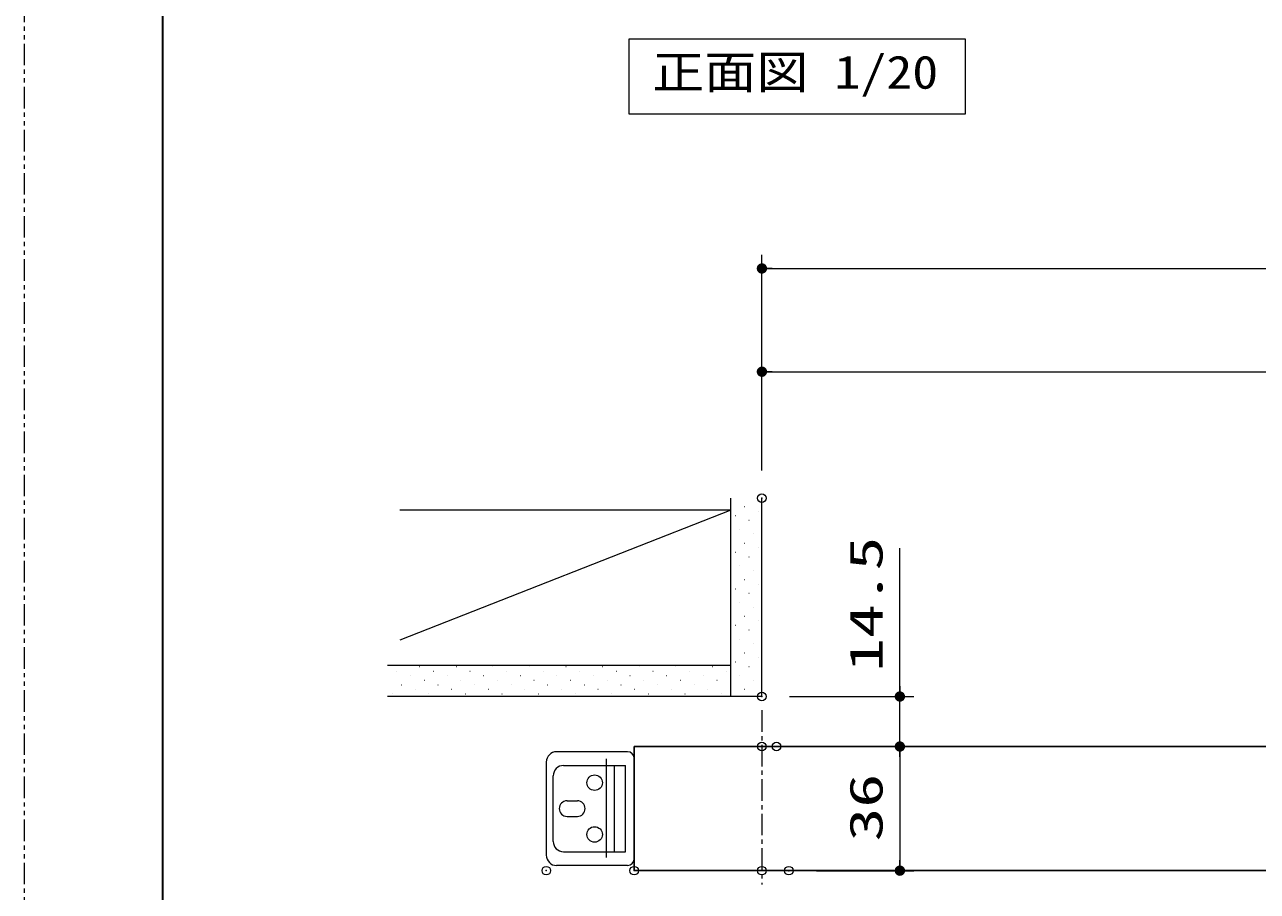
# Model space of a CAD drawing. Units: millimetres, scale not verified. Extents: x -1306 to 1306, y -607 to 607.
# Drawn here: x -1293 to -935.6, y -346.1 to -94.7 of the extents above; entities that cross this region are included whole.
import ezdxf
from ezdxf.enums import TextEntityAlignment as Align

# ---------------------------------------------------------------- set-up
doc = ezdxf.new("R2010")
doc.units = ezdxf.units.MM
doc.header["$LTSCALE"] = 5
doc.header["$PDMODE"] = 32
doc.header["$PDSIZE"] = 2.5
doc.linetypes.add('USER1', pattern=[2.5, 1.25, -0.25, 0.25, -0.25, 0.25, -0.25])
doc.linetypes.add('USER3', pattern=[2, 1.25, -0.25, 0.25, -0.25])
for name, color, linetype, lineweight in [('0-1_線(黄)', 2, 'Continuous', 15), ('0-3_陰線', 4, 'USER1', 9), ('0-C_中心線', 3, 'USER3', 9), ('0-D_線(白)', 7, 'Continuous', 30), ('1-0_線(水)', 4, 'Continuous', 9), ('1-1_寸法線', 3, 'Continuous', 13), ('1-2_ハッチング', 6, 'Continuous', 9), ('1-4_DEFPOINTS', 7, 'Continuous', 5), ('1-5_0', 3, 'Continuous', 25), ('1-7_図面枠', 7, 'Continuous', 35)]:
    doc.layers.add(name, color=color, linetype=linetype, lineweight=lineweight)
doc.styles.add('ＭＳ ゴシック', font='')
doc.styles.get('ＭＳ ゴシック').set_extended_font_data('MS Gothic')

# ---------------------------------------------------------------- blocks, each defined once
blk = doc.blocks.new('_DOT')
at = {"layer": '1-5_0'}
blk.add_line((-2.5, 0), (-5, 0), dxfattribs=at)
for points in [[(0, 0), (-2.5, 0), (-2.48, 0.313)], [(0, 0), (-2.48, -0.313), (-2.5, 0)], [(0, 0), (-2.48, 0.313), (-2.421, 0.622)], [(0, 0), (-2.421, -0.622), (-2.48, -0.313)], [(0, 0), (-2.421, 0.622), (-2.324, 0.92)], [(0, 0), (-2.324, -0.92), (-2.421, -0.622)], [(0, 0), (-2.324, 0.92), (-2.191, 1.204)], [(0, 0), (-2.191, -1.204), (-2.324, -0.92)], [(0, 0), (-2.191, 1.204), (-2.023, 1.469)], [(0, 0), (-2.023, -1.469), (-2.191, -1.204)], [(0, 0), (-2.023, 1.469), (-1.822, 1.711)], [(0, 0), (-1.822, -1.711), (-2.023, -1.469)], [(0, 0), (-1.822, 1.711), (-1.594, 1.926)], [(0, 0), (-1.594, -1.926), (-1.822, -1.711)], [(0, 0), (-1.594, 1.926), (-1.34, 2.111)], [(0, 0), (-1.34, -2.111), (-1.594, -1.926)], [(0, 0), (-1.34, 2.111), (-1.064, 2.262)], [(0, 0), (-1.064, -2.262), (-1.34, -2.111)], [(0, 0), (-1.064, 2.262), (-0.773, 2.378)], [(0, 0), (-0.773, -2.378), (-1.064, -2.262)], [(0, 0), (-0.773, 2.378), (-0.468, 2.456)], [(0, 0), (-0.468, -2.456), (-0.773, -2.378)], [(0, 0), (-0.468, 2.456), (-0.157, 2.495)], [(0, 0), (-0.157, -2.495), (-0.468, -2.456)], [(0, 0), (-0.157, 2.495), (0.157, 2.495)], [(0, 0), (0.157, -2.495), (-0.157, -2.495)], [(0, 0), (0.157, 2.495), (0.468, 2.456)], [(0, 0), (0.468, 2.456), (0.773, 2.378)], [(0, 0), (0.773, 2.378), (1.064, 2.262)], [(0, 0), (1.064, 2.262), (1.34, 2.111)], [(0, 0), (1.34, 2.111), (1.594, 1.926)], [(0, 0), (1.594, 1.926), (1.822, 1.711)], [(0, 0), (1.822, 1.711), (2.023, 1.469)], [(0, 0), (2.023, 1.469), (2.191, 1.204)], [(0, 0), (2.191, 1.204), (2.324, 0.92)], [(0, 0), (2.324, 0.92), (2.421, 0.622)], [(0, 0), (2.421, 0.622), (2.48, 0.313)], [(0, 0), (2.48, 0.313), (2.5, 0)], [(0, 0), (0.468, -2.456), (0.157, -2.495)], [(0, 0), (0.773, -2.378), (0.468, -2.456)], [(0, 0), (1.064, -2.262), (0.773, -2.378)], [(0, 0), (1.34, -2.111), (1.064, -2.262)], [(0, 0), (1.594, -1.926), (1.34, -2.111)], [(0, 0), (1.822, -1.711), (1.594, -1.926)], [(0, 0), (2.023, -1.469), (1.822, -1.711)], [(0, 0), (2.191, -1.204), (2.023, -1.469)], [(0, 0), (2.324, -0.92), (2.191, -1.204)], [(0, 0), (2.421, -0.622), (2.324, -0.92)], [(0, 0), (2.48, -0.313), (2.421, -0.622)], [(0, 0), (2.5, 0), (2.48, -0.313)]]:
    blk.add_solid(points, dxfattribs=at)

msp = doc.modelspace()

# ---------------------------------------------------------------- linework, layer by layer
at = {"layer": '0-1_線(黄)'}
for p, q in [((-1088.242, -289.565), (-1088.242, -232.065)), ((-1079.242, -289.565), (-1079.242, -232.065)), ((-1184.242, -235.438), (-1088.242, -235.438)), ((-1088.242, -235.565), (-1184.242, -273.208)), ((-1088.242, -280.565), (-1187.742, -280.565)), ((-1079.242, -289.565), (-1187.742, -289.565))]:
    msp.add_line(p, q, dxfattribs=at)
msp.add_lwpolyline([(-1117.75, -98.811), (-1020.333, -98.811), (-1020.333, -120.646), (-1117.75, -120.646)], close=True, dxfattribs=at)
at = {"layer": '0-3_陰線'}
msp.add_line((-1292.964, -594), (-1292.964, 594), dxfattribs=at)
at = {"layer": '0-C_中心線'}
msp.add_line((-1079.242, -293.565), (-1079.242, -344.065), dxfattribs=at)
at = {"layer": '0-D_線(白)'}
msp.add_line((-1116.242, -304.065), (-820.242, -304.065), dxfattribs=at)
msp.add_lwpolyline([(-1116.242, -304.065), (-1116.242, -340.065), (-820.242, -340.065)], dxfattribs=at)
at = {"layer": '1-0_線(水)'}
for p, q in [((-1118.242, -305.565), (-1138.742, -305.565)), ((-1116.242, -305.065), (-1116.242, -339.065)), ((-1141.742, -308.565), (-1141.742, -335.565)), ((-1136.742, -309.565), (-1118.742, -309.565)), ((-1124.305, -336.252), (-1124.305, -307.605)), ((-1121.942, -334.565), (-1121.942, -309.565)), ((-1118.742, -334.565), (-1118.742, -309.565)), ((-1116.242, -336.565), (-1116.242, -307.565)), ((-1139.742, -331.565), (-1139.742, -312.565)), ((-1135.742, -319.815), (-1132.742, -319.815)), ((-1135.742, -324.315), (-1132.742, -324.315)), ((-1136.742, -334.565), (-1118.742, -334.565)), ((-1118.242, -338.565), (-1138.742, -338.565))]:
    msp.add_line(p, q, dxfattribs=at)
for centre in [(-1127.742, -314.565), (-1127.742, -329.565)]:
    msp.add_circle(centre, 2.25, dxfattribs=at)
for centre, radius, start, end in [((-1138.742, -308.565), 3, 90, 180), ((-1118.242, -307.565), 2, 0, 90), ((-1136.742, -312.565), 3, 90, 180), ((-1135.742, -322.065), 2.25, 90, 270), ((-1132.742, -322.065), 2.25, 270, 90), ((-1136.742, -331.565), 3, 180, 270), ((-1138.742, -335.565), 3, 180, 270), ((-1118.242, -336.565), 2, 270, 0)]:
    msp.add_arc(centre, radius, start, end, dxfattribs=at)
at = {"layer": '1-1_寸法線'}
for p, q in [((-1079.242, -224.065), (-1079.242, -161.438)), ((-1076.242, -165.438), (-707.242, -165.438)), ((-1079.242, -224.065), (-1079.242, -191.38)), ((-1076.242, -195.38), (-719.242, -195.38)), ((-1039.242, -286.565), (-1039.242, -246.518)), ((-1071.242, -289.565), (-1035.242, -289.565)), ((-1039.242, -304.065), (-1039.242, -289.565)), ((-1071.242, -304.065), (-1035.242, -304.065)), ((-1067.001, -304.065), (-1035.242, -304.065)), ((-1039.242, -307.065), (-1039.242, -310.065)), ((-1039.242, -307.065), (-1039.242, -337.066)), ((-1063.419, -340.066), (-1035.242, -340.066))]:
    msp.add_line(p, q, dxfattribs=at)
at = {"layer": '1-2_ハッチング'}
for p, q in [((-1084.343, -234.446), (-1084.293, -234.446)), ((-1080.366, -235.772), (-1080.316, -235.772)), ((-1086.995, -237.097), (-1086.945, -237.097)), ((-1083.018, -238.423), (-1082.968, -238.423)), ((-1085.669, -241.075), (-1085.619, -241.075)), ((-1081.692, -242.401), (-1081.642, -242.401)), ((-1084.343, -245.052), (-1084.293, -245.052)), ((-1080.366, -246.378), (-1080.316, -246.378)), ((-1086.995, -247.704), (-1086.945, -247.704)), ((-1083.018, -249.03), (-1082.968, -249.03)), ((-1085.669, -251.681), (-1085.619, -251.681)), ((-1081.692, -253.007), (-1081.642, -253.007)), ((-1084.343, -255.659), (-1084.293, -255.659)), ((-1080.366, -256.985), (-1080.316, -256.985)), ((-1086.995, -258.311), (-1086.945, -258.311)), ((-1083.018, -259.636), (-1082.968, -259.636)), ((-1085.669, -262.288), (-1085.619, -262.288)), ((-1081.692, -263.614), (-1081.642, -263.614)), ((-1084.343, -266.266), (-1084.293, -266.266)), ((-1080.366, -267.591), (-1080.316, -267.591)), ((-1086.995, -268.917), (-1086.945, -268.917)), ((-1083.018, -270.243), (-1082.968, -270.243)), ((-1085.669, -272.895), (-1085.619, -272.895)), ((-1081.692, -274.22), (-1081.642, -274.22)), ((-1084.343, -276.872), (-1084.293, -276.872)), ((-1080.366, -278.198), (-1080.316, -278.198)), ((-1185.106, -282.175), (-1185.056, -282.175)), ((-1178.477, -280.85), (-1178.427, -280.85)), ((-1174.5, -282.175), (-1174.45, -282.175)), ((-1167.87, -280.85), (-1167.82, -280.85)), ((-1163.893, -282.175), (-1163.843, -282.175)), ((-1157.264, -280.85), (-1157.214, -280.85)), ((-1153.286, -282.175), (-1153.236, -282.175)), ((-1146.657, -280.85), (-1146.607, -280.85)), ((-1142.68, -282.175), (-1142.63, -282.175)), ((-1136.051, -280.85), (-1136.001, -280.85)), ((-1132.073, -282.175), (-1132.023, -282.175)), ((-1125.444, -280.85), (-1125.394, -280.85)), ((-1121.467, -282.175), (-1121.417, -282.175)), ((-1114.837, -280.85), (-1114.787, -280.85)), ((-1110.86, -282.175), (-1110.81, -282.175)), ((-1104.231, -280.85), (-1104.181, -280.85)), ((-1100.253, -282.175), (-1100.203, -282.175)), ((-1093.624, -280.85), (-1093.574, -280.85)), ((-1089.647, -282.175), (-1089.597, -282.175)), ((-1086.995, -279.524), (-1086.945, -279.524)), ((-1083.018, -280.85), (-1082.968, -280.85)), ((-1181.129, -283.501), (-1181.079, -283.501)), ((-1177.151, -284.827), (-1177.101, -284.827)), ((-1170.522, -283.501), (-1170.472, -283.501)), ((-1166.545, -284.827), (-1166.495, -284.827)), ((-1159.915, -283.501), (-1159.865, -283.501)), ((-1155.938, -284.827), (-1155.888, -284.827)), ((-1149.309, -283.501), (-1149.259, -283.501)), ((-1145.331, -284.827), (-1145.281, -284.827)), ((-1138.702, -283.501), (-1138.652, -283.501)), ((-1134.725, -284.827), (-1134.675, -284.827)), ((-1128.096, -283.501), (-1128.046, -283.501)), ((-1124.118, -284.827), (-1124.068, -284.827)), ((-1117.489, -283.501), (-1117.439, -283.501)), ((-1113.512, -284.827), (-1113.462, -284.827)), ((-1106.882, -283.501), (-1106.832, -283.501)), ((-1102.905, -284.827), (-1102.855, -284.827)), ((-1096.276, -283.501), (-1096.226, -283.501)), ((-1092.298, -284.827), (-1092.248, -284.827)), ((-1085.669, -283.501), (-1085.619, -283.501)), ((-1081.692, -284.827), (-1081.642, -284.827)), ((-1186.432, -288.805), (-1186.382, -288.805)), ((-1183.78, -286.153), (-1183.73, -286.153)), ((-1179.803, -287.479), (-1179.753, -287.479)), ((-1175.825, -288.805), (-1175.775, -288.805)), ((-1173.174, -286.153), (-1173.124, -286.153)), ((-1169.196, -287.479), (-1169.146, -287.479)), ((-1165.219, -288.805), (-1165.169, -288.805)), ((-1162.567, -286.153), (-1162.517, -286.153)), ((-1158.59, -287.479), (-1158.54, -287.479)), ((-1154.612, -288.805), (-1154.562, -288.805)), ((-1151.961, -286.153), (-1151.911, -286.153)), ((-1147.983, -287.479), (-1147.933, -287.479)), ((-1144.006, -288.805), (-1143.956, -288.805)), ((-1141.354, -286.153), (-1141.304, -286.153)), ((-1137.376, -287.479), (-1137.326, -287.479)), ((-1133.399, -288.805), (-1133.349, -288.805)), ((-1130.747, -286.153), (-1130.697, -286.153)), ((-1126.77, -287.479), (-1126.72, -287.479)), ((-1122.792, -288.805), (-1122.742, -288.805)), ((-1120.141, -286.153), (-1120.091, -286.153)), ((-1116.163, -287.479), (-1116.113, -287.479)), ((-1112.186, -288.805), (-1112.136, -288.805)), ((-1109.534, -286.153), (-1109.484, -286.153)), ((-1105.557, -287.479), (-1105.507, -287.479)), ((-1101.579, -288.805), (-1101.529, -288.805)), ((-1098.928, -286.153), (-1098.878, -286.153)), ((-1094.95, -287.479), (-1094.9, -287.479)), ((-1090.973, -288.805), (-1090.923, -288.805)), ((-1088.321, -286.153), (-1088.271, -286.153)), ((-1084.343, -287.479), (-1084.293, -287.479)), ((-1080.366, -288.805), (-1080.316, -288.805))]:
    msp.add_line(p, q, dxfattribs=at)
at = {"layer": '1-4_DEFPOINTS'}
for p in [(-1079.242, -232.065), (-1079.242, -289.565), (-1079.242, -304.065), (-1075.001, -304.065), (-1039.242, -304.065), (-1141.742, -340.065), (-1116.242, -340.065), (-1079.242, -340.065), (-1071.419, -340.066), (-1039.242, -340.066)]:
    msp.add_point(p, dxfattribs=at)
at = {"layer": '1-7_図面枠'}
msp.add_lwpolyline([(-1252.964, -554), (347.036, -554), (347.036, 554), (-1252.964, 554)], close=True, dxfattribs=at)

# ---------------------------------------------------------------- block references
at = {"layer": '1-1_寸法線', "xscale": 0.6, "yscale": 0.6}
for p, rotation in [((-1079.242, -165.438), 180), ((-1079.242, -195.38), 180), ((-1039.242, -289.565), 270), ((-1039.242, -304.065), 90), ((-1039.242, -304.065), 90), ((-1039.242, -340.066), 270)]:
    msp.add_blockref('_DOT', p, dxfattribs=dict(at, rotation=rotation))

# ---------------------------------------------------------------- texts
at = {"layer": '0-1_線(黄)', "style": 'ＭＳ ゴシック', "width": 1.15}
msp.add_text('正面図 1/20', height=9.621, dxfattribs=at).set_placement((-1111.037, -116.189), align=Align.BOTTOM_LEFT)
at = {"layer": '1-1_寸法線', "style": 'ＭＳ ゴシック', "width": 1.5}
for s, p in [('14.5', (-1041.391, -282.423)), ('36', (-1041.391, -331.589))]:
    msp.add_text(s, height=9.604, rotation=90, dxfattribs=at).set_placement(p, align=Align.BOTTOM_LEFT)

doc.saveas('drawing.dxf')
